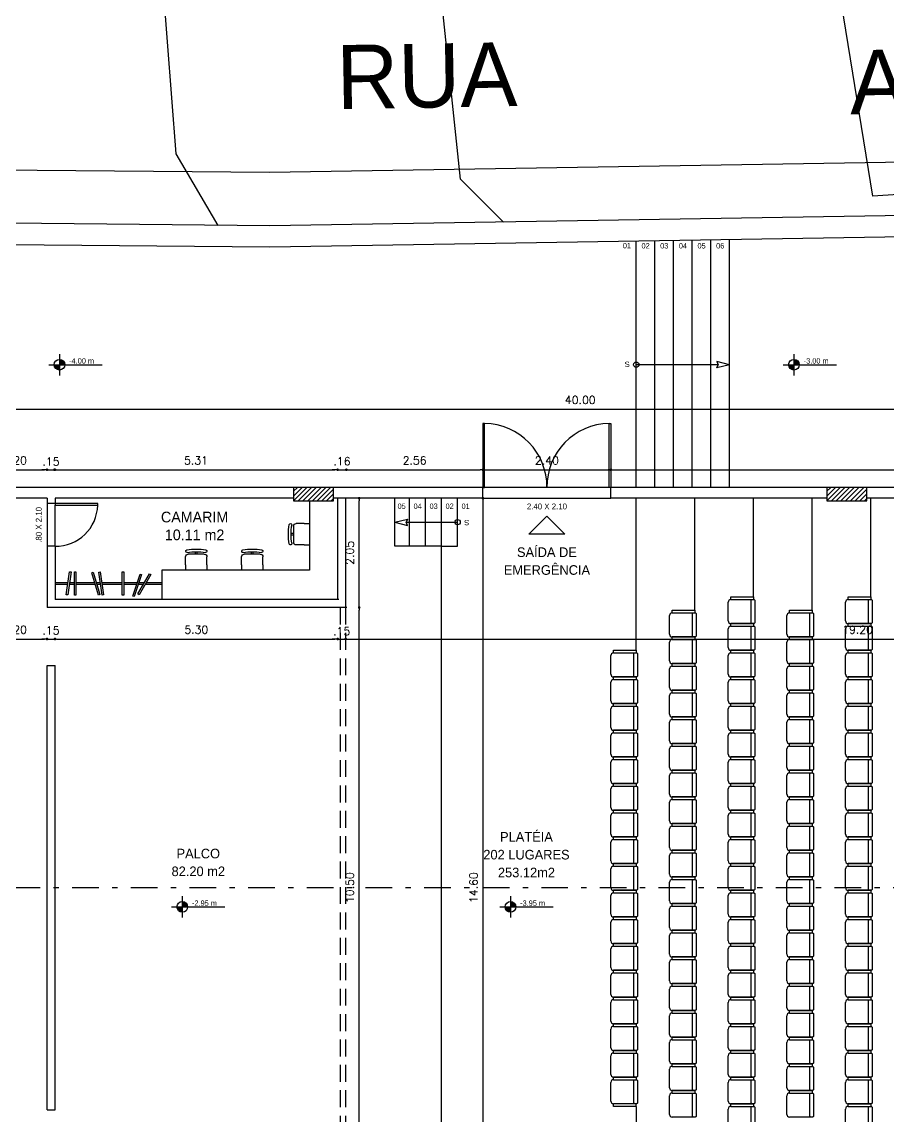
# Model space of a CAD drawing. Header units: millimetres. Extents: x 387 to 811, y 539 to 827.
# Drawn here: x 507.48 to 523.72, y 786.38 to 806.89 of the extents above; entities that cross this region are included whole.
import ezdxf
from ezdxf.enums import TextEntityAlignment as Align

# ---------------------------------------------------------------- set-up
doc = ezdxf.new("R2010")
doc.units = ezdxf.units.MM
doc.linetypes.add('DASHDOT', pattern=[1, 0.5, -0.25, 0, -0.25])
doc.linetypes.add('HIDDEN', pattern=[9.525, 6.35, -3.175])
for name, color, linetype in [('12', 115, 'Continuous'), ('cuvas de nível', 51, 'Continuous'), ('ESQUADRIAS', 6, 'Continuous'), ('LINHA DE CORTE', 1, 'DASHDOT'), ('LINHA FINA', 8, 'Continuous'), ('MOBILIARIO', 3, 'Continuous'), ('PAREDES EM CORTE', 5, 'Continuous'), ('pilar', 4, 'Continuous'), ('PROJEÇÕES', 8, 'HIDDEN'), ('SIMBOLOS', 4, 'Continuous'), ('TEXTO', 4, 'Continuous')]:
    doc.layers.add(name, color=color, linetype=linetype)
doc.styles.add('ROMANS', font='romans')
doc.dimstyles.new('Cotas_trabalho', dxfattribs={"dimtxt": 0.15, "dimasz": 0.05, "dimexe": 0.2, "dimexo": 0.2, "dimgap": 0.1, "dimtad": 1, "dimzin": 4, "dimdsep": 46, "dimtxsty": 'ROMANS', "dimblk": 'DOT', "dimcen": 0.5, "dimclrd": 256, "dimclre": 256, "dimclrt": 256, "dimadec": 0, "dimazin": 0, "dimtfac": 0.666667, "dimtmove": 2, "dimatfit": 0, "dimldrblk": 'DOT', "dimfxl": 1, "dimtolj": 1, "dimtzin": 4, "dimarcsym": 0})

# ---------------------------------------------------------------- blocks, each defined once
blk = doc.blocks.new('poltrona')
at = {"layer": 'MOBILIARIO'}
for p, q in [((373.098, 84.8), (373.098, 85.15)), ((373.148, 85.2), (373.148, 85.25)), ((373.148, 85.25), (373.574, 85.25)), ((373.148, 85.2), (373.574, 85.2)), ((373.148, 85.2), (373.148, 85.2)), ((373.574, 85.25), (373.574, 85.2)), ((373.574, 84.75), (373.148, 84.75)), ((373.148, 84.75), (373.148, 84.75))]:
    blk.add_line(p, q, dxfattribs=at)
for points in [[(373.148, 85.2), (373.51, 85.2)], [(373.148, 85.2), (373.51, 85.2)], [(373.598, 84.95), (373.598, 84.941)]]:
    blk.add_lwpolyline(points, dxfattribs=at)
blk.add_lwpolyline([(373.578, 84.75), (373.548, 84.75, -0.414214), (373.528, 84.77), (373.528, 85.18, -0.414214), (373.548, 85.2), (373.578, 85.2, -0.414214), (373.598, 85.18), (373.598, 84.77, -0.414214)], format="xyb", close=True, dxfattribs=at)
for centre, start, end in [((373.148, 85.15), 90, 180), ((373.148, 84.8), 180, 270)]:
    blk.add_arc(centre, 0.05, start, end, dxfattribs=at)
blk = doc.blocks.new('cadeira de escritorio')
at = {"layer": 'MOBILIARIO'}
for p, q in [((595.574, -133.382), (595.724, -133.382)), ((595.774, -133.432), (595.774, -133.732)), ((595.774, -133.567), (595.821, -133.567)), ((595.774, -133.597), (595.821, -133.597)), ((595.574, -133.782), (595.724, -133.782))]:
    blk.add_line(p, q, dxfattribs=at)
for points in [[(595.574, -133.382), (595.474, -133.382)], [(595.574, -133.782), (595.474, -133.782)]]:
    blk.add_lwpolyline(points, dxfattribs=at)
for centre, radius, start, end in [((595.724, -133.432), 0.05, 0, 90), ((595.83, -133.407), 0.025, 10.3399, 190.3399), ((594.871, -133.582), 0.95, 349.6601, 10.3399), ((594.871, -133.582), 1, 349.6601, 10.3399), ((595.724, -133.732), 0.05, 270, 0), ((595.83, -133.757), 0.025, 169.6601, 349.6601)]:
    blk.add_arc(centre, radius, start, end, dxfattribs=at)
blk = doc.blocks.new('arara')
at = {"layer": 'MOBILIARIO'}
for p, q in [((858.985, 92.527), (859.225, 92.527)), ((859.255, 92.527), (859.348, 92.527)), ((859.378, 92.527), (859.737, 92.527)), ((859.768, 92.527), (859.837, 92.527)), ((859.867, 92.527), (860.247, 92.527)), ((860.276, 92.527), (860.518, 92.527)), ((860.549, 92.527), (860.647, 92.527)), ((860.681, 92.527), (860.985, 92.527)), ((858.985, 92.497), (859.23, 92.497)), ((859.26, 92.497), (859.348, 92.497)), ((859.378, 92.497), (859.728, 92.497)), ((859.759, 92.497), (859.832, 92.497)), ((859.862, 92.497), (860.247, 92.497)), ((860.276, 92.497), (860.528, 92.497)), ((860.559, 92.497), (860.664, 92.497)), ((860.698, 92.497), (860.985, 92.497))]:
    blk.add_line(p, q, dxfattribs=at)
for points in [[(859.226, 92.732), (859.197, 92.727), (859.259, 92.296), (859.288, 92.3)], [(859.378, 92.734), (859.348, 92.734), (859.348, 92.298), (859.378, 92.298)], [(859.827, 92.724), (859.799, 92.733), (859.673, 92.315), (859.702, 92.306)], [(859.897, 92.731), (859.868, 92.736), (859.804, 92.304), (859.833, 92.3)], [(860.276, 92.734), (860.247, 92.734), (860.247, 92.298), (860.276, 92.298)], [(860.471, 92.762), (860.443, 92.752), (860.58, 92.339), (860.608, 92.348)], [(860.564, 92.728), (860.539, 92.713), (860.758, 92.336), (860.784, 92.351)]]:
    blk.add_lwpolyline(points, close=True, dxfattribs=at)
blk = doc.blocks.new('_DOT')
at = {"color": 0, "linetype": 'ByBlock'}
blk.add_line((-0.5, 0), (-1, 0), dxfattribs=at)
at = {"color": 0, "linetype": 'ByBlock', "const_width": 0.5}
blk.add_lwpolyline([(-0.25, 0, 1), (0.25, 0, 1)], format="xyb", close=True, dxfattribs=at)
blk = doc.blocks.new('*D54')
at = {"lineweight": -2}
blk.add_line((497.997, 799.626), (537.897, 799.626), dxfattribs=at)
at = {"layer": 'Defpoints', "color": 0}
for p in [(497.947, 799.626, 128.473), (537.947, 799.626), (537.947, 799.626)]:
    blk.add_point(p, dxfattribs=at)
at = {"lineweight": -2, "xscale": 0.05, "yscale": 0.05, "zscale": 0.05, "rotation": 180}
blk.add_blockref('_DOT', (497.947, 799.626), dxfattribs=at)
at = {"lineweight": -2, "xscale": 0.05, "yscale": 0.05, "zscale": 0.05}
blk.add_blockref('_DOT', (537.947, 799.626), dxfattribs=at)
at = {"insert": (517.947, 799.801), "char_height": 0.15, "attachment_point": 5, "style": 'ROMANS'}
blk.add_mtext('\\A1;40.00', dxfattribs=at)
blk = doc.blocks.new('*D59')
at = {"lineweight": -2}
for p, q in [((506.747, 798.306), (506.747, 798.293)), ((506.797, 798.493), (507.897, 798.493))]:
    blk.add_line(p, q, dxfattribs=at)
at = {"layer": 'Defpoints', "color": 0}
for p in [(506.747, 798.506), (507.947, 798.493), (507.947, 798.493)]:
    blk.add_point(p, dxfattribs=at)
at = {"lineweight": -2, "xscale": 0.05, "yscale": 0.05, "zscale": 0.05, "rotation": 180}
blk.add_blockref('_DOT', (506.747, 798.493), dxfattribs=at)
at = {"lineweight": -2, "xscale": 0.05, "yscale": 0.05, "zscale": 0.05}
blk.add_blockref('_DOT', (507.947, 798.493), dxfattribs=at)
at = {"insert": (507.347, 798.668), "char_height": 0.15, "attachment_point": 5, "style": 'ROMANS'}
blk.add_mtext('\\A1;1.20', dxfattribs=at)
blk = doc.blocks.new('*D60')
at = {"lineweight": -2}
for p, q in [((507.897, 798.493), (507.847, 798.493)), ((507.947, 798.493), (508.097, 798.493)), ((508.147, 798.493), (508.197, 798.493))]:
    blk.add_line(p, q, dxfattribs=at)
at = {"layer": 'Defpoints', "color": 0}
for p in [(507.947, 798.493), (508.097, 798.493), (508.097, 798.493)]:
    blk.add_point(p, dxfattribs=at)
at = {"lineweight": -2, "xscale": 0.05, "yscale": 0.05, "zscale": 0.05}
blk.add_blockref('_DOT', (507.947, 798.493), dxfattribs=at)
at = {"lineweight": -2, "xscale": 0.05, "yscale": 0.05, "zscale": 0.05, "rotation": 180}
blk.add_blockref('_DOT', (508.097, 798.493), dxfattribs=at)
at = {"insert": (508.022, 798.646), "char_height": 0.15, "attachment_point": 5, "style": 'ROMANS'}
blk.add_mtext('\\A1;.15', dxfattribs=at)
blk = doc.blocks.new('*D61')
at = {"lineweight": -2}
blk.add_line((508.135, 798.493), (513.347, 798.493), dxfattribs=at)
at = {"layer": 'Defpoints', "color": 0}
for p in [(508.085, 798.493), (513.397, 798.493), (513.397, 798.493)]:
    blk.add_point(p, dxfattribs=at)
at = {"lineweight": -2, "xscale": 0.05, "yscale": 0.05, "zscale": 0.05, "rotation": 180}
blk.add_blockref('_DOT', (508.085, 798.493), dxfattribs=at)
at = {"lineweight": -2, "xscale": 0.05, "yscale": 0.05, "zscale": 0.05}
blk.add_blockref('_DOT', (513.397, 798.493), dxfattribs=at)
at = {"insert": (510.741, 798.668), "char_height": 0.15, "attachment_point": 5, "style": 'ROMANS'}
blk.add_mtext('\\A1;5.31', dxfattribs=at)
blk = doc.blocks.new('*D62')
at = {"lineweight": -2}
for p, q in [((513.347, 798.493), (513.297, 798.493)), ((513.397, 798.493), (513.56, 798.493)), ((513.61, 798.493), (513.66, 798.493))]:
    blk.add_line(p, q, dxfattribs=at)
at = {"layer": 'Defpoints', "color": 0}
for p in [(513.397, 798.493), (513.56, 798.493), (513.56, 798.493)]:
    blk.add_point(p, dxfattribs=at)
at = {"lineweight": -2, "xscale": 0.05, "yscale": 0.05, "zscale": 0.05}
blk.add_blockref('_DOT', (513.397, 798.493), dxfattribs=at)
at = {"lineweight": -2, "xscale": 0.05, "yscale": 0.05, "zscale": 0.05, "rotation": 180}
blk.add_blockref('_DOT', (513.56, 798.493), dxfattribs=at)
at = {"insert": (513.478, 798.652), "char_height": 0.15, "attachment_point": 5, "style": 'ROMANS'}
blk.add_mtext('\\A1;.16', dxfattribs=at)
blk = doc.blocks.new('*D63')
at = {"lineweight": -2}
blk.add_line((513.61, 798.493), (516.072, 798.493), dxfattribs=at)
at = {"layer": 'Defpoints', "color": 0}
for p in [(513.56, 798.493), (516.122, 798.493), (516.122, 798.493)]:
    blk.add_point(p, dxfattribs=at)
at = {"lineweight": -2, "xscale": 0.05, "yscale": 0.05, "zscale": 0.05, "rotation": 180}
blk.add_blockref('_DOT', (513.56, 798.493), dxfattribs=at)
at = {"lineweight": -2, "xscale": 0.05, "yscale": 0.05, "zscale": 0.05}
blk.add_blockref('_DOT', (516.122, 798.493), dxfattribs=at)
at = {"insert": (514.841, 798.668), "char_height": 0.15, "attachment_point": 5, "style": 'ROMANS'}
blk.add_mtext('\\A1;2.56', dxfattribs=at)
blk = doc.blocks.new('*D64')
at = {"lineweight": -2}
blk.add_line((516.172, 798.493), (518.472, 798.493), dxfattribs=at)
at = {"layer": 'Defpoints', "color": 0}
for p in [(516.122, 798.493), (518.522, 798.493), (518.522, 798.493)]:
    blk.add_point(p, dxfattribs=at)
at = {"lineweight": -2, "xscale": 0.05, "yscale": 0.05, "zscale": 0.05, "rotation": 180}
blk.add_blockref('_DOT', (516.122, 798.493), dxfattribs=at)
at = {"lineweight": -2, "xscale": 0.05, "yscale": 0.05, "zscale": 0.05}
blk.add_blockref('_DOT', (518.522, 798.493), dxfattribs=at)
at = {"insert": (517.322, 798.668), "char_height": 0.15, "attachment_point": 5, "style": 'ROMANS'}
blk.add_mtext('\\A1;2.40', dxfattribs=at)
blk = doc.blocks.new('*D65')
at = {"lineweight": -2}
blk.add_line((518.572, 798.493), (532.647, 798.493), dxfattribs=at)
at = {"layer": 'Defpoints', "color": 0}
for p in [(518.522, 798.493), (532.697, 798.493), (532.697, 798.493)]:
    blk.add_point(p, dxfattribs=at)
at = {"lineweight": -2, "xscale": 0.05, "yscale": 0.05, "zscale": 0.05, "rotation": 180}
blk.add_blockref('_DOT', (518.522, 798.493), dxfattribs=at)
at = {"lineweight": -2, "xscale": 0.05, "yscale": 0.05, "zscale": 0.05}
blk.add_blockref('_DOT', (532.697, 798.493), dxfattribs=at)
at = {"insert": (525.61, 798.668), "char_height": 0.15, "attachment_point": 5, "style": 'ROMANS'}
blk.add_mtext('\\A1;14.17', dxfattribs=at)
blk = doc.blocks.new('*D81')
at = {"lineweight": -2}
for p, q in [((506.747, 795.473), (506.747, 795.52)), ((506.797, 795.32), (507.897, 795.32))]:
    blk.add_line(p, q, dxfattribs=at)
at = {"layer": 'Defpoints', "color": 0}
for p in [(506.747, 795.273, 54), (507.947, 795.32), (507.947, 795.32)]:
    blk.add_point(p, dxfattribs=at)
at = {"lineweight": -2, "xscale": 0.05, "yscale": 0.05, "zscale": 0.05, "rotation": 180}
blk.add_blockref('_DOT', (506.747, 795.32), dxfattribs=at)
at = {"lineweight": -2, "xscale": 0.05, "yscale": 0.05, "zscale": 0.05}
blk.add_blockref('_DOT', (507.947, 795.32), dxfattribs=at)
at = {"insert": (507.347, 795.495), "char_height": 0.15, "attachment_point": 5, "style": 'ROMANS'}
blk.add_mtext('\\A1;1.20', dxfattribs=at)
blk = doc.blocks.new('*D82')
at = {"lineweight": -2}
for p, q in [((507.897, 795.32), (507.847, 795.32)), ((507.947, 795.32), (508.097, 795.32)), ((508.147, 795.32), (508.197, 795.32))]:
    blk.add_line(p, q, dxfattribs=at)
at = {"layer": 'Defpoints', "color": 0}
for p in [(507.947, 795.32), (508.097, 795.32), (508.097, 795.32)]:
    blk.add_point(p, dxfattribs=at)
at = {"lineweight": -2, "xscale": 0.05, "yscale": 0.05, "zscale": 0.05}
blk.add_blockref('_DOT', (507.947, 795.32), dxfattribs=at)
at = {"lineweight": -2, "xscale": 0.05, "yscale": 0.05, "zscale": 0.05, "rotation": 180}
blk.add_blockref('_DOT', (508.097, 795.32), dxfattribs=at)
at = {"insert": (508.022, 795.481), "char_height": 0.15, "attachment_point": 5, "style": 'ROMANS'}
blk.add_mtext('\\A1;.15', dxfattribs=at)
blk = doc.blocks.new('*D83')
at = {"lineweight": -2}
blk.add_line((508.147, 795.32), (513.347, 795.32), dxfattribs=at)
at = {"layer": 'Defpoints', "color": 0}
for p in [(508.097, 795.32), (513.397, 795.32), (513.397, 795.32)]:
    blk.add_point(p, dxfattribs=at)
at = {"lineweight": -2, "xscale": 0.05, "yscale": 0.05, "zscale": 0.05, "rotation": 180}
blk.add_blockref('_DOT', (508.097, 795.32), dxfattribs=at)
at = {"lineweight": -2, "xscale": 0.05, "yscale": 0.05, "zscale": 0.05}
blk.add_blockref('_DOT', (513.397, 795.32), dxfattribs=at)
at = {"insert": (510.747, 795.495), "char_height": 0.15, "attachment_point": 5, "style": 'ROMANS'}
blk.add_mtext('\\A1;5.30', dxfattribs=at)
blk = doc.blocks.new('*D84')
at = {"lineweight": -2}
for p, q in [((513.347, 795.32), (513.297, 795.32)), ((513.397, 795.32), (513.547, 795.32)), ((513.597, 795.32), (513.647, 795.32))]:
    blk.add_line(p, q, dxfattribs=at)
at = {"layer": 'Defpoints', "color": 0}
for p in [(513.397, 795.32), (513.547, 795.32), (513.547, 795.32)]:
    blk.add_point(p, dxfattribs=at)
at = {"lineweight": -2, "xscale": 0.05, "yscale": 0.05, "zscale": 0.05}
blk.add_blockref('_DOT', (513.397, 795.32), dxfattribs=at)
at = {"lineweight": -2, "xscale": 0.05, "yscale": 0.05, "zscale": 0.05, "rotation": 180}
blk.add_blockref('_DOT', (513.547, 795.32), dxfattribs=at)
at = {"insert": (513.472, 795.467), "char_height": 0.15, "attachment_point": 5, "style": 'ROMANS'}
blk.add_mtext('\\A1;.15', dxfattribs=at)
blk = doc.blocks.new('*D85')
at = {"lineweight": -2}
for p, q in [((513.597, 795.32), (532.697, 795.32)), ((513.547, 795.133), (513.547, 795.12))]:
    blk.add_line(p, q, dxfattribs=at)
at = {"layer": 'Defpoints', "color": 0}
for p in [(513.547, 795.333), (532.747, 795.32), (532.747, 795.32)]:
    blk.add_point(p, dxfattribs=at)
at = {"lineweight": -2, "xscale": 0.05, "yscale": 0.05, "zscale": 0.05, "rotation": 180}
blk.add_blockref('_DOT', (513.547, 795.32), dxfattribs=at)
at = {"lineweight": -2, "xscale": 0.05, "yscale": 0.05, "zscale": 0.05}
blk.add_blockref('_DOT', (532.747, 795.32), dxfattribs=at)
at = {"insert": (523.147, 795.495), "char_height": 0.15, "attachment_point": 5, "style": 'ROMANS'}
blk.add_mtext('\\A1;19.20', dxfattribs=at)
blk = doc.blocks.new('*D294')
at = {"lineweight": -2}
blk.add_line((516.122, 797.91), (516.122, 783.41), dxfattribs=at)
at = {"layer": 'Defpoints', "color": 0}
for p in [(516.122, 797.96, 54), (516.122, 783.36, 54), (516.122, 783.36)]:
    blk.add_point(p, dxfattribs=at)
at = {"lineweight": -2, "xscale": 0.05, "yscale": 0.05, "zscale": 0.05}
for p, rotation in [((516.122, 797.96), 90), ((516.122, 783.36), 270)]:
    blk.add_blockref('_DOT', p, dxfattribs=dict(at, rotation=rotation))
at = {"insert": (515.947, 790.66), "char_height": 0.15, "attachment_point": 5, "rotation": 90, "style": 'ROMANS'}
blk.add_mtext('\\A1;14.60', dxfattribs=at)
blk = doc.blocks.new('*D295')
at = {"lineweight": -2}
blk.add_line((513.801, 785.46), (513.801, 795.86), dxfattribs=at)
at = {"layer": 'Defpoints', "color": 0}
for p in [(513.801, 795.91, 54), (513.801, 795.91), (513.801, 785.41, 54)]:
    blk.add_point(p, dxfattribs=at)
at = {"lineweight": -2, "xscale": 0.05, "yscale": 0.05, "zscale": 0.04999999999999716}
for p, rotation in [((513.801, 795.91), 90), ((513.801, 785.41), 270)]:
    blk.add_blockref('_DOT', p, dxfattribs=dict(at, rotation=rotation))
at = {"insert": (513.626, 790.66), "char_height": 0.15, "attachment_point": 5, "rotation": 90, "style": 'ROMANS'}
blk.add_mtext('\\A1;10.50', dxfattribs=at)
blk = doc.blocks.new('*D296')
at = {"lineweight": -2}
blk.add_line((513.801, 795.96), (513.801, 797.91), dxfattribs=at)
at = {"layer": 'Defpoints', "color": 0}
for p in [(513.801, 797.96, 54), (513.801, 797.96), (513.801, 795.91, 54)]:
    blk.add_point(p, dxfattribs=at)
at = {"lineweight": -2, "xscale": 0.05, "yscale": 0.05, "zscale": 0.05}
for p, rotation in [((513.801, 797.96), 90), ((513.801, 795.91), 270)]:
    blk.add_blockref('_DOT', p, dxfattribs=dict(at, rotation=rotation))
at = {"insert": (513.626, 796.935), "char_height": 0.15, "attachment_point": 5, "rotation": 90, "style": 'ROMANS'}
blk.add_mtext('\\A1;2.05', dxfattribs=at)

msp = doc.modelspace()

# ---------------------------------------------------------------- hatches: boundary and pattern name
at = {"layer": 'pilar'}
h = msp.add_hatch(dxfattribs=at)
h.set_pattern_fill('ANSI31', color=8, scale=0.5, style=0)
h.set_pattern_definition([(45, (-564.57625, 867.33743), (-0.044194174, 0.044194174), [])])
h.paths.add_polyline_path([(513.322, 798.16), (512.572, 798.16), (512.572, 797.91), (513.322, 797.91)])
h = msp.add_hatch(dxfattribs=at)
h.set_pattern_fill('ANSI31', color=8, scale=0.5, style=0)
h.set_pattern_definition([(45, (-554.57625, 867.33743), (-0.044194174, 0.044194174), [])])
h.paths.add_polyline_path([(523.322, 798.16), (522.572, 798.16), (522.572, 797.91), (523.322, 797.91)])
at = {"layer": 'SIMBOLOS'}
h = msp.add_hatch(color=256, dxfattribs=at)
h.dxf.hatch_style = 1
h.paths.add_polyline_path([(508.181, 800.463), (508.081, 800.463, 0.414214), (508.181, 800.363)])
h.paths.add_polyline_path([(508.181, 800.563), (508.181, 800.463), (508.281, 800.463, 0.414214)])
h = msp.add_hatch(color=256, dxfattribs=at)
h.dxf.hatch_style = 1
h.paths.add_polyline_path([(521.955, 800.463), (521.855, 800.463, 0.414214), (521.955, 800.363)])
h.paths.add_polyline_path([(521.955, 800.563), (521.955, 800.463), (522.055, 800.463, 0.414214)])
h = msp.add_hatch(color=256, dxfattribs=at)
h.dxf.hatch_style = 1
h.paths.add_polyline_path([(510.484, 790.299), (510.384, 790.299, 0.414214), (510.484, 790.199)])
h.paths.add_polyline_path([(510.484, 790.399), (510.484, 790.299), (510.584, 790.299, 0.414214)])
h = msp.add_hatch(color=256, dxfattribs=at)
h.dxf.hatch_style = 1
h.paths.add_polyline_path([(516.638, 790.299), (516.538, 790.299, 0.414214), (516.638, 790.199)])
h.paths.add_polyline_path([(516.638, 790.399), (516.638, 790.299), (516.738, 790.299, 0.414214)])

# ---------------------------------------------------------------- linework, layer by layer
at = {"layer": '12', "elevation": 54}
msp.add_lwpolyline([(566.721, 801.323), (566.721, 801.323), (565.981, 803.233), (564.791, 803.843), (561.001, 804.073), (550.431, 803.763), (538.261, 803.863), (528.681, 804.333), (512.121, 804.063), (501.951, 804.153), (487.437, 804.583)], dxfattribs=at)
at = {"layer": 'cuvas de nível'}
for points in [[(511.155, 803.074, 114), (510.371, 804.413, 114), (510.041, 808.623, 114), (508.341, 810.699, 114)], [(516.508, 803.135, 115), (515.701, 803.943, 115), (515.191, 808.813, 115), (513.729, 810.699, 115)], [(526.638, 803.3, 116), (526.141, 803.703, 116), (524.671, 803.703, 116), (523.431, 803.623, 116), (522.551, 809.043, 116), (519.801, 810.143, 116), (519.411, 810.699, 116)]]:
    msp.add_polyline3d(points, dxfattribs=at)
at = {"layer": 'ESQUADRIAS', "elevation": 54}
for points in [[(516.122, 798.16), (516.152, 798.16), (516.152, 799.36), (516.122, 799.36)], [(518.522, 798.16), (518.492, 798.16), (518.492, 799.36), (518.522, 799.36)], [(508.097, 797.83), (508.897, 797.83), (508.897, 797.86), (508.097, 797.86)]]:
    msp.add_lwpolyline(points, close=True, dxfattribs=at)
at = {"layer": 'LINHA DE CORTE'}
msp.add_line((497.417, 790.66, 54), (537.447, 790.66, 54), dxfattribs=at)
at = {"layer": 'LINHA FINA'}
for p, q in [((518.997, 798.16, 54), (518.997, 802.775, 54)), ((519.347, 798.16, 54), (519.347, 802.781, 54)), ((519.697, 798.16, 54), (519.697, 802.787, 54)), ((520.047, 798.16, 54), (520.047, 802.792, 54)), ((520.397, 798.16, 54), (520.397, 802.798, 54)), ((520.747, 798.16, 54), (520.747, 802.804, 54)), ((518.492, 798.16, 54), (516.152, 798.16, 54)), ((514.747, 797.06, 54), (514.747, 797.96, 54)), ((515.047, 797.06, 54), (515.047, 797.96, 54)), ((515.347, 797.06, 54), (515.347, 797.96, 54)), ((515.647, 797.06, 54), (515.647, 797.96, 54)), ((516.122, 797.96, 54), (518.522, 797.96, 54)), ((518.997, 795.11, 54), (518.997, 797.96, 54)), ((520.097, 795.86, 54), (520.097, 797.96, 54)), ((521.197, 796.11, 54), (521.197, 797.96, 54)), ((522.297, 795.86, 54), (522.297, 797.96, 54)), ((523.397, 796.11, 54), (523.397, 797.96, 54)), ((507.947, 797.86, 54), (507.947, 797.06, 54)), ((508.097, 797.06, 54), (508.097, 797.83, 54)), ((515.347, 797.06, 54), (515.647, 797.06, 54)), ((518.997, 786.56, 54), (518.997, 783.36, 54))]:
    msp.add_line(p, q, dxfattribs=at)
for centre, radius, start, end in [((516.137, 798.175, 54), 1.185, 359.2748, 89.2748), ((518.507, 798.175, 54), 1.185, 90.7252, 180.7252), ((508.112, 797.845, 54), 0.785, 268.9053, 358.9053)]:
    msp.add_arc(centre, radius, start, end, dxfattribs=at)
at = {"layer": 'MOBILIARIO'}
for p, q in [((512.87, 797.91, 54), (512.87, 796.61, 54)), ((514.472, 797.06, 54), (514.472, 797.96, 54)), ((515.347, 797.06, 54), (514.472, 797.06, 54)), ((515.347, 784.26, 54), (515.347, 797.06, 54)), ((510.097, 796.61, 54), (510.097, 796.06, 54)), ((512.87, 796.61, 54), (510.097, 796.61, 54)), ((518.57, 787.06, 54), (518.57, 787.11, 54)), ((518.57, 787.11, 54), (518.997, 787.11, 54)), ((518.57, 787.06, 54), (518.997, 787.06, 54)), ((518.57, 787.06, 54), (518.57, 787.06, 54)), ((518.997, 787.11, 54), (518.997, 787.06, 54)), ((518.52, 786.66, 54), (518.52, 787.01, 54)), ((518.57, 786.56, 54), (518.57, 786.61, 54)), ((518.997, 786.61, 54), (518.57, 786.61, 54)), ((518.57, 786.61, 54), (518.57, 786.61, 54)), ((518.997, 786.56, 54), (518.997, 786.61, 54)), ((518.997, 786.56, 54), (518.57, 786.56, 54))]:
    msp.add_line(p, q, dxfattribs=at)
at = {"layer": 'MOBILIARIO', "elevation": 54}
for points in [[(532.947, 803.123), (528.664, 803.333), (512.124, 803.063), (502.947, 803.161), (502.947, 803.161)], [(532.947, 802.722), (528.658, 802.933), (512.126, 802.663), (502.947, 802.745)], [(518.57, 787.06), (518.933, 787.06)], [(518.57, 787.06), (518.933, 787.06)], [(519.02, 786.81), (519.02, 786.8)]]:
    msp.add_lwpolyline(points, dxfattribs=at)
msp.add_lwpolyline([(519, 786.61), (518.97, 786.61, -0.414214), (518.95, 786.63), (518.95, 787.04, -0.414214), (518.97, 787.06), (519, 787.06, -0.414214), (519.02, 787.04), (519.02, 786.63, -0.414214)], format="xyb", close=True, dxfattribs=at)
at = {"layer": 'MOBILIARIO'}
for centre, start, end in [((518.57, 787.01, 54), 90, 180), ((518.57, 786.66, 54), 180, 270)]:
    msp.add_arc(centre, 0.05, start, end, dxfattribs=at)
at = {"layer": 'PAREDES EM CORTE'}
for p, q in [((512.572, 798.16, 54), (503.197, 798.16, 54)), ((516.122, 798.16, 54), (513.322, 798.16, 54)), ((516.122, 797.96, 54), (516.122, 798.16, 54)), ((522.572, 798.16, 54), (518.522, 798.16, 54)), ((518.522, 797.96, 54), (518.522, 798.16, 54)), ((532.697, 798.16, 54), (523.322, 798.16, 54)), ((507.947, 797.96, 54), (506.747, 797.96, 54)), ((507.947, 797.96, 54), (507.947, 797.86, 54)), ((512.572, 797.96, 54), (508.097, 797.96, 54)), ((508.097, 797.96, 54), (508.097, 797.86, 54)), ((516.122, 797.96, 54), (513.322, 797.96, 54)), ((513.397, 797.96, 54), (513.397, 796.06, 54)), ((513.547, 797.96, 54), (513.547, 795.91, 54)), ((522.572, 797.96, 54), (518.522, 797.96, 54)), ((532.697, 797.96, 54), (523.322, 797.96, 54)), ((508.097, 797.86, 54), (507.947, 797.86, 54)), ((507.947, 797.06, 54), (507.947, 795.91, 54)), ((508.097, 797.06, 54), (507.947, 797.06, 54)), ((508.097, 797.06, 54), (508.097, 796.06, 54)), ((513.42, 796.06, 54), (508.097, 796.06, 54)), ((513.57, 795.91, 54), (507.947, 795.91, 54)), ((507.947, 786.493, 54), (507.947, 794.827, 54)), ((507.947, 794.827, 54), (508.097, 794.827, 54)), ((508.097, 786.493, 54), (508.097, 794.827, 54)), ((507.947, 786.493, 54), (508.097, 786.493, 54))]:
    msp.add_line(p, q, dxfattribs=at)
at = {"layer": 'pilar', "elevation": 54}
for points in [[(513.322, 797.91), (513.322, 798.16), (512.572, 798.16), (512.572, 797.91)], [(523.322, 797.91), (523.322, 798.16), (522.572, 798.16), (522.572, 797.91)]]:
    msp.add_lwpolyline(points, close=True, dxfattribs=at)
at = {"layer": 'PROJEÇÕES', "ltscale": 0.05}
for p, q in [((513.447, 795.91, 54), (513.447, 785.41, 54)), ((513.547, 795.91, 54), (513.547, 785.41, 54))]:
    msp.add_line(p, q, dxfattribs=at)
at = {"layer": 'SIMBOLOS'}
for p, q in [((508.181, 800.663, 54), (508.181, 800.263, 54)), ((521.955, 800.663, 54), (521.955, 800.263, 54)), ((507.981, 800.463, 54), (508.981, 800.463, 54)), ((521.755, 800.463, 54), (522.755, 800.463, 54)), ((510.284, 790.299, 54), (511.284, 790.299, 54)), ((510.484, 790.499, 54), (510.484, 790.099, 54)), ((516.438, 790.299, 54), (517.438, 790.299, 54)), ((516.638, 790.499, 54), (516.638, 790.099, 54))]:
    msp.add_line(p, q, dxfattribs=at)
at = {"layer": 'SIMBOLOS', "elevation": 54}
for points in [[(520.747, 800.463), (520.509, 800.523), (520.534, 800.463)], [(520.747, 800.463), (520.509, 800.404), (520.534, 800.463)], [(514.472, 797.51), (514.71, 797.57), (514.685, 797.51)], [(514.472, 797.51), (514.71, 797.451), (514.685, 797.51)]]:
    msp.add_lwpolyline(points, dxfattribs=at)
at = {"layer": 'SIMBOLOS'}
for centre, radius in [((508.181, 800.463, 54), 0.1), ((521.955, 800.463, 54), 0.1), ((518.997, 800.463, 54), 0.05), ((515.647, 797.51, 54), 0.05), ((510.484, 790.299, 54), 0.1), ((516.638, 790.299, 54), 0.1)]:
    msp.add_circle(centre, radius, dxfattribs=at)
at = {"layer": 'TEXTO'}
for p, q in [((520.534, 800.463, 54), (518.997, 800.463, 54)), ((514.685, 797.51, 54), (515.647, 797.51, 54))]:
    msp.add_line(p, q, dxfattribs=at)
at = {"layer": 'TEXTO', "elevation": 54}
msp.add_lwpolyline([(517.322, 797.623), (517.66, 797.285), (516.985, 797.285)], close=True, dxfattribs=at)

# ---------------------------------------------------------------- block references
at = {"layer": 'MOBILIARIO', "xscale": -1}
msp.add_blockref('cadeira de escritorio', (1108.344, 930.867, 54), dxfattribs=at)
for p, rotation in [((644.329, 201.136, 54), 270), ((645.379, 201.136, 54), 270.0000000000065)]:
    msp.add_blockref('cadeira de escritorio', p, dxfattribs=dict(at, rotation=rotation))
at = {"layer": 'MOBILIARIO'}
for p in [(147.623, 710.86, 54), (149.823, 710.86, 54), (146.523, 710.61, 54), (148.723, 710.61, 54), (147.623, 710.36, 54), (149.823, 710.36, 54), (146.523, 710.11, 54), (148.723, 710.11, 54), (145.423, 709.86, 54), (147.623, 709.86, 54), (149.823, 709.86, 54), (146.523, 709.61, 54), (148.723, 709.61, 54), (145.423, 709.36, 54), (147.623, 709.36, 54), (149.823, 709.36, 54), (146.523, 709.11, 54), (148.723, 709.11, 54), (145.423, 708.86, 54), (147.623, 708.86, 54), (149.823, 708.86, 54), (146.523, 708.61, 54), (148.723, 708.61, 54), (145.423, 708.36, 54), (147.623, 708.36, 54), (149.823, 708.36, 54), (146.523, 708.11, 54), (148.723, 708.11, 54), (145.423, 707.86, 54), (147.623, 707.86, 54), (149.823, 707.86, 54), (146.523, 707.61, 54), (148.723, 707.61, 54), (145.423, 707.36, 54), (147.623, 707.36, 54), (149.823, 707.36, 54), (146.523, 707.11, 54), (148.723, 707.11, 54), (145.423, 706.86, 54), (147.623, 706.86, 54), (149.823, 706.86, 54), (146.523, 706.61, 54), (148.723, 706.61, 54), (145.423, 706.36, 54), (147.623, 706.36, 54), (149.823, 706.36, 54), (146.523, 706.11, 54), (148.723, 706.11, 54), (145.423, 705.86, 54), (147.623, 705.86, 54), (149.823, 705.86, 54), (146.523, 705.61, 54), (148.723, 705.61, 54), (145.423, 705.36, 54), (147.623, 705.36, 54), (149.823, 705.36, 54), (146.523, 705.11, 54), (148.723, 705.11, 54), (145.423, 704.86, 54), (147.623, 704.86, 54), (149.823, 704.86, 54), (146.523, 704.61, 54), (148.723, 704.61, 54), (145.423, 704.36, 54), (147.623, 704.36, 54), (149.823, 704.36, 54), (146.523, 704.11, 54), (148.723, 704.11, 54), (145.423, 703.86, 54), (147.623, 703.86, 54), (149.823, 703.86, 54), (146.523, 703.61, 54), (148.723, 703.61, 54), (145.423, 703.36, 54), (147.623, 703.36, 54), (149.823, 703.36, 54), (146.523, 703.11, 54), (148.723, 703.11, 54), (145.423, 702.86, 54), (147.623, 702.86, 54), (149.823, 702.86, 54), (146.523, 702.61, 54), (148.723, 702.61, 54), (145.423, 702.36, 54), (147.623, 702.36, 54), (149.823, 702.36, 54), (146.523, 702.11, 54), (148.723, 702.11, 54), (147.623, 701.86, 54), (149.823, 701.86, 54), (146.523, 701.61, 54), (148.723, 701.61, 54), (147.623, 701.36, 54), (149.823, 701.36, 54)]:
    msp.add_blockref('poltrona', p, dxfattribs=at)
at = {"layer": 'pilar', "xscale": -1, "rotation": 180.0000000000065}
msp.add_blockref('arara', (-350.888, 888.878, 54), dxfattribs=at)

# ---------------------------------------------------------------- texts
at = {"layer": 'SIMBOLOS'}
for s, p in [('-4.00 m', (508.596, 800.484, 54)), ('-3.00 m', (522.371, 800.484, 54)), ('-2.95 m', (510.899, 790.32, 54)), ('-3.95 m', (517.053, 790.32, 54))]:
    msp.add_text(s, height=0.1, dxfattribs=at).set_placement(p, align=Align.CENTER)
at = {"layer": 'SIMBOLOS', "width": 1.1}
msp.add_text('S', height=0.1, dxfattribs=at).set_placement((518.826, 800.42, 54), align=Align.CENTER)
msp.add_text('S', height=0.1, rotation=180, dxfattribs=at).set_placement((515.818, 797.553, 54), align=Align.CENTER)
at = {"layer": 'TEXTO'}
for s, p in [('RUA', (513.386, 805.252, 54)), ('AREAL', (523.013, 805.156, 54))]:
    msp.add_text(s, height=1.2, rotation=1, dxfattribs=at).set_placement(p)
for s, height, p in [('01', 0.1, (518.822, 802.694, 54)), ('02', 0.1, (519.172, 802.691, 54)), ('03', 0.1, (519.522, 802.691, 54)), ('04', 0.1, (519.872, 802.691, 54)), ('05', 0.1, (520.222, 802.691, 54)), ('06', 0.1, (520.572, 802.691, 54)), ('CAMARIM', 0.2, (510.715, 797.607, 54)), ('05', 0.1, (514.597, 797.81, 54)), ('04', 0.1, (514.897, 797.81, 54)), ('03', 0.1, (515.197, 797.81, 54)), ('02', 0.1, (515.497, 797.81, 54)), ('01', 0.1, (515.797, 797.81, 54)), ('2.40 X 2.10', 0.11, (517.322, 797.805, 54)), ('10.11 m2', 0.2, (510.715, 797.273, 54)), ('SAÍDA DE', 0.18, (517.322, 796.948, 54)), ('EMERGÊNCIA', 0.18, (517.322, 796.614, 54)), ('PLATÉIA', 0.18, (516.938, 791.612, 54)), ('PALCO', 0.18, (510.784, 791.299, 54)), ('202 LUGARES', 0.18, (516.938, 791.278, 54)), ('82.20 m2', 0.18, (510.784, 790.966, 54)), ('253.12m2', 0.18, (516.938, 790.944, 54))]:
    msp.add_text(s, height=height, dxfattribs=at).set_placement(p, align=Align.MIDDLE_CENTER)
msp.add_text('.80 X 2.10', height=0.11, rotation=90, dxfattribs=at).set_placement((507.792, 797.46, 54), align=Align.MIDDLE_CENTER)

# ---------------------------------------------------------------- dimensions: what is measured, and where the dimension line sits
for base, p1, p2, picture, middle in [((537.947, 799.626), (497.947, 799.626, 128.473), (537.947, 799.626), '*D54', (517.947, 799.801)), ((507.947, 798.493), (506.747, 798.506), (507.947, 798.493), '*D59', (507.347, 798.668)), ((513.397, 798.493), (508.085, 798.493), (513.397, 798.493), '*D61', (510.741, 798.668)), ((516.122, 798.493), (513.56, 798.493), (516.122, 798.493), '*D63', (514.841, 798.668)), ((518.522, 798.493), (516.122, 798.493), (518.522, 798.493), '*D64', (517.322, 798.668)), ((532.69705, 798.49301), (518.52208, 798.49301), (532.69705, 798.49301), '*D65', (525.60956, 798.66801)), ((507.947, 795.32), (506.747, 795.273, 54), (507.947, 795.32), '*D81', (507.347, 795.495)), ((513.397, 795.32), (508.097, 795.32), (513.397, 795.32), '*D83', (510.747, 795.495)), ((532.747, 795.32), (513.547, 795.333), (532.747, 795.32), '*D85', (523.147, 795.495))]:
    dim = msp.add_linear_dim(base=base, p1=p1, p2=p2, dimstyle='Cotas_trabalho')
    dim.commit()
    dim.dimension.update_dxf_attribs({"geometry": picture, "text_midpoint": middle})
for base, p1, p2, picture, middle in [((508.097, 798.493), (507.947, 798.493), (508.097, 798.493), '*D60', (508.022, 798.646)), ((513.56, 798.493), (513.397, 798.493), (513.56, 798.493), '*D62', (513.478, 798.652)), ((508.097, 795.32), (507.947, 795.32), (508.097, 795.32), '*D82', (508.022, 795.481)), ((513.547, 795.32), (513.397, 795.32), (513.547, 795.32), '*D84', (513.472, 795.467))]:
    dim = msp.add_linear_dim(base=base, p1=p1, p2=p2, dimstyle='Cotas_trabalho')
    dim.commit()
    dim.dimension.update_dxf_attribs({"geometry": picture, "text_midpoint": middle, "dimtype": 160})
for base, p1, p2, picture, middle in [((513.801, 797.96), (513.801, 795.91, 54), (513.801, 797.96, 54), '*D296', (513.626, 796.935)), ((516.122, 783.36), (516.122, 797.96, 54), (516.122, 783.36, 54), '*D294', (515.947, 790.66)), ((513.801, 795.91, 54), (513.801, 785.41, 108), (513.801, 795.91, 108), '*D295', (513.626, 790.66, 54))]:
    dim = msp.add_linear_dim(base=base, p1=p1, p2=p2, angle=90, dimstyle='Cotas_trabalho')
    dim.commit()
    dim.dimension.update_dxf_attribs({"geometry": picture, "text_midpoint": middle})

doc.saveas('drawing.dxf')
